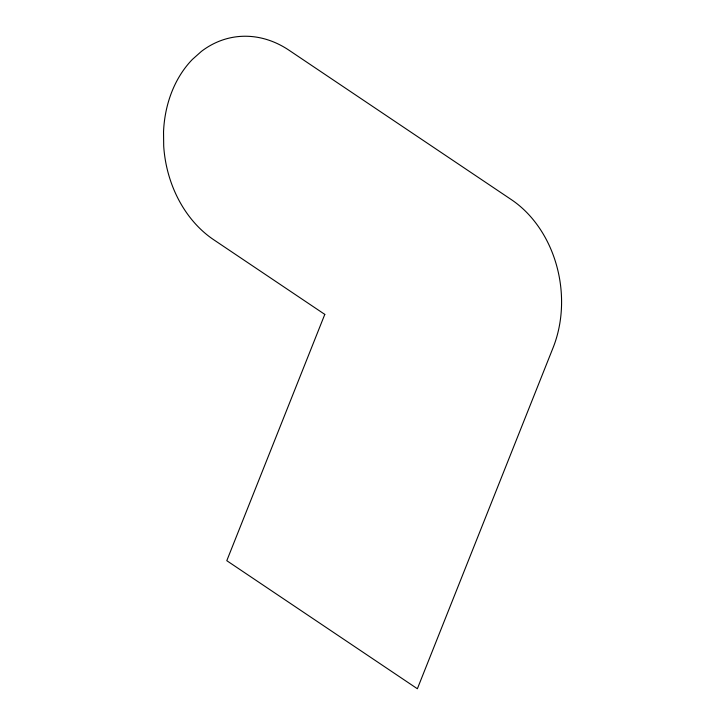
<?xml version="1.0" encoding="UTF-8"?>
<svg xmlns="http://www.w3.org/2000/svg" width="725" height="725" viewBox="0 0 725 725"><rect width="100%" height="100%" fill="white"/><g stroke="black" fill="none" stroke-linecap="round" stroke-linejoin="round"><path stroke-width="1.09" d="M324.8 314.396L226.789 560.688L417.373 688.75L553.084 347.728A109.203 87.299 81 0 0 511.37 199.638L289.021 50.233A109.203 87.299 81 0 0 201.405 51.393L192.388 59.423A109.203 87.299 81 0 0 163.533 131.923L163.705 146.124A109.203 87.299 81 0 0 213.63 239.694L324.8 314.396"/></g></svg>
